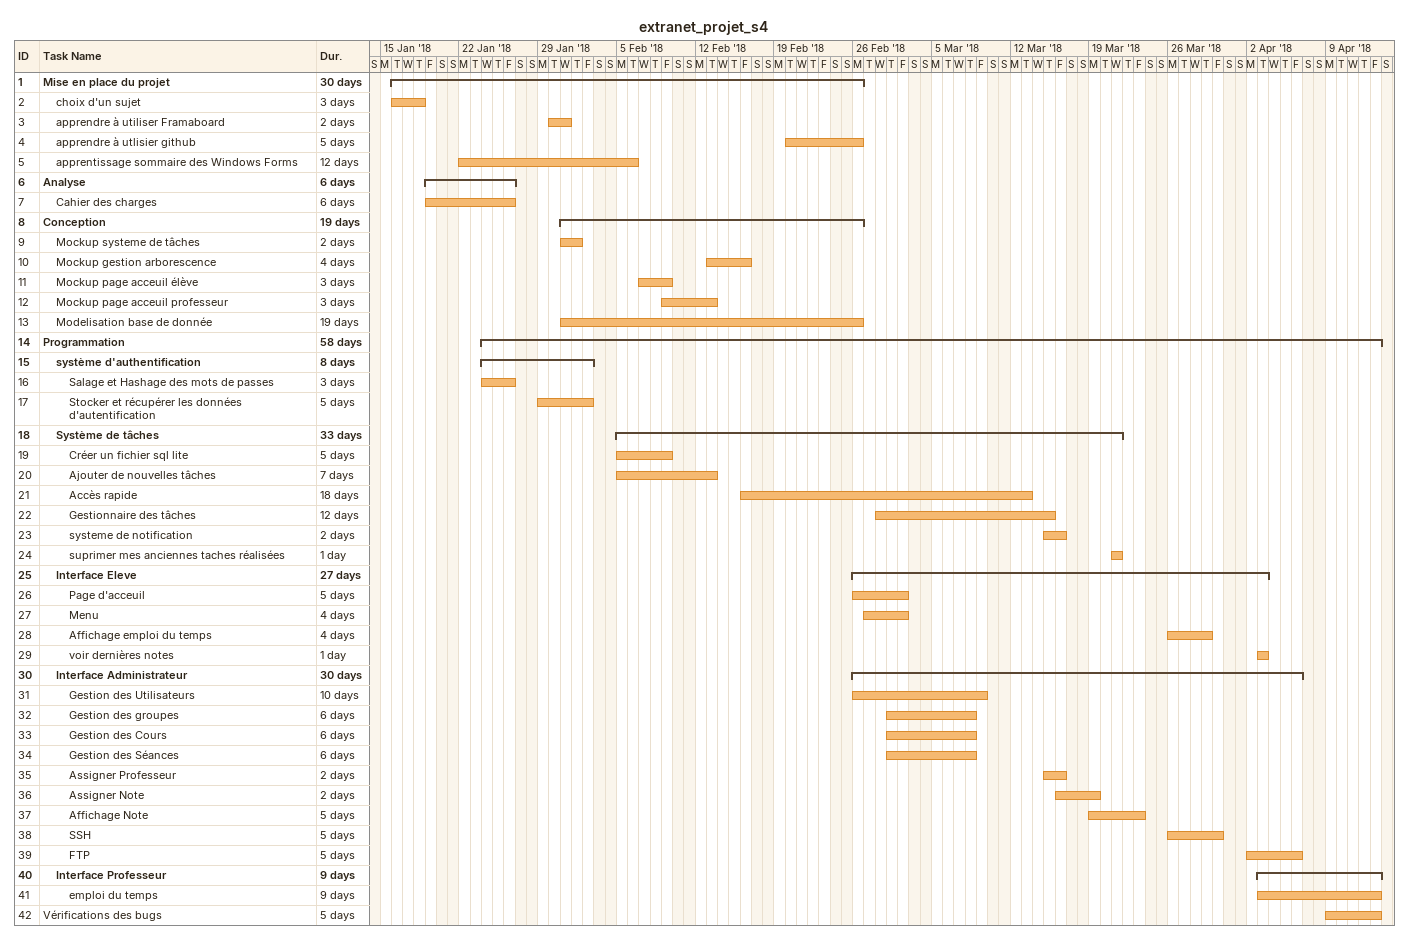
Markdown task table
extranet_projet_s4

| ID | Level | Task | Duration | Start | Finish |
|---|---|---|---|---|---|
| 1 | 1 | **Mise en place du projet** | 30d | 2018-01-16 | 2018-02-26 |
| 2 | 2 | choix d'un sujet | 3d | 2018-01-16 | 2018-01-18 |
| 3 | 2 | apprendre à utiliser Framaboard | 2d | 2018-01-30 | 2018-01-31 |
| 4 | 2 | apprendre à utlisier github | 5d | 2018-02-20 | 2018-02-26 |
| 5 | 2 | apprentissage sommaire des Windows Forms | 12d | 2018-01-22 | 2018-02-06 |
| 6 | 1 | **Analyse** | 6d | 2018-01-19 | 2018-01-26 |
| 7 | 2 | Cahier des charges | 6d | 2018-01-19 | 2018-01-26 |
| 8 | 1 | **Conception** | 19d | 2018-01-31 | 2018-02-26 |
| 9 | 2 | Mockup systeme de tâches | 2d | 2018-01-31 | 2018-02-01 |
| 10 | 2 | Mockup gestion arborescence | 4d | 2018-02-13 | 2018-02-16 |
| 11 | 2 | Mockup page acceuil élève | 3d | 2018-02-07 | 2018-02-09 |
| 12 | 2 | Mockup page acceuil professeur | 3d | 2018-02-09 | 2018-02-13 |
| 13 | 2 | Modelisation base de donnée | 19d | 2018-01-31 | 2018-02-26 |
| 14 | 1 | **Programmation** | 58d | 2018-01-24 | 2018-04-13 |
| 15 | 2 | **système d'authentification** | 8d | 2018-01-24 | 2018-02-02 |
| 16 | 3 | Salage et Hashage des mots de passes | 3d | 2018-01-24 | 2018-01-26 |
| 17 | 3 | Stocker et récupérer les données d'autentification | 5d | 2018-01-29 | 2018-02-02 |
| 18 | 2 | **Système de tâches** | 33d | 2018-02-05 | 2018-03-21 |
| 19 | 3 | Créer un fichier sql lite | 5d | 2018-02-05 | 2018-02-09 |
| 20 | 3 | Ajouter de nouvelles tâches | 7d | 2018-02-05 | 2018-02-13 |
| 21 | 3 | Accès rapide | 18d | 2018-02-16 | 2018-03-13 |
| 22 | 3 | Gestionnaire des tâches | 12d | 2018-02-28 | 2018-03-15 |
| 23 | 3 | systeme de notification | 2d | 2018-03-15 | 2018-03-16 |
| 24 | 3 | suprimer mes anciennes taches réalisées | 1d | 2018-03-21 | 2018-03-21 |
| 25 | 2 | **Interface Eleve** | 27d | 2018-02-26 | 2018-04-03 |
| 26 | 3 | Page d'acceuil | 5d | 2018-02-26 | 2018-03-02 |
| 27 | 3 | Menu | 4d | 2018-02-27 | 2018-03-02 |
| 28 | 3 | Affichage emploi du temps | 4d | 2018-03-26 | 2018-03-29 |
| 29 | 3 | voir dernières notes | 1d | 2018-04-03 | 2018-04-03 |
| 30 | 2 | **Interface Administrateur** | 30d | 2018-02-26 | 2018-04-06 |
| 31 | 3 | Gestion des Utilisateurs | 10d | 2018-02-26 | 2018-03-09 |
| 32 | 3 | Gestion des groupes | 6d | 2018-03-01 | 2018-03-08 |
| 33 | 3 | Gestion des Cours | 6d | 2018-03-01 | 2018-03-08 |
| 34 | 3 | Gestion des Séances | 6d | 2018-03-01 | 2018-03-08 |
| 35 | 3 | Assigner Professeur | 2d | 2018-03-15 | 2018-03-16 |
| 36 | 3 | Assigner Note | 2d | 2018-03-16 | 2018-03-19 |
| 37 | 3 | Affichage Note | 5d | 2018-03-19 | 2018-03-23 |
| 38 | 3 | SSH | 5d | 2018-03-26 | 2018-03-30 |
| 39 | 3 | FTP | 5d | 2018-04-02 | 2018-04-06 |
| 40 | 2 | **Interface Professeur** | 9d | 2018-04-03 | 2018-04-13 |
| 41 | 3 | emploi du temps | 9d | 2018-04-03 | 2018-04-13 |
| 42 | 1 | Vérifications des bugs | 5d | 2018-04-09 | 2018-04-13 |
